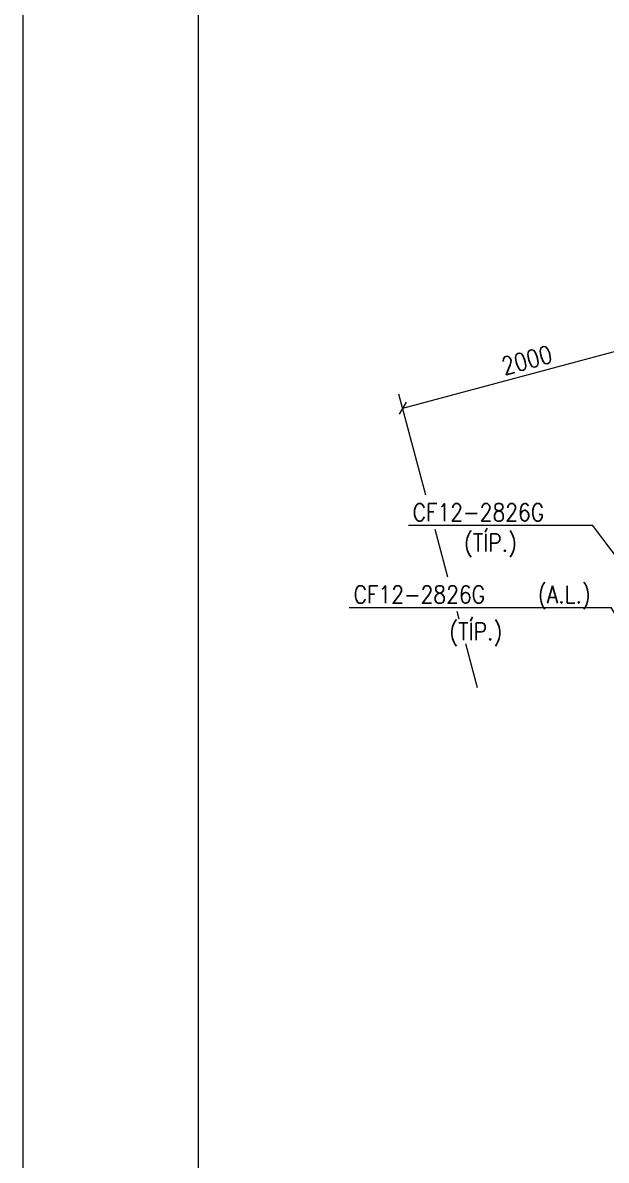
# Model space of a CAD drawing. Header units: millimetres. Extents: x -753 to 90, y 56274 to 56868.
# Drawn here: x -750.5 to -667.3, y 56622.4 to 56784.7 of the extents above; entities that cross this region are included whole.
import ezdxf

# ---------------------------------------------------------------- set-up
doc = ezdxf.new("R2010")
doc.units = ezdxf.units.MM
doc.linetypes.add('XKITLINE00', pattern=[0])
for name, color, linetype, lineweight in [('Cota', 4, 'Continuous', 0), ('Outro tipo de objeto', 7, 'Continuous', 0), ('Texto', 7, 'Continuous', 0)]:
    doc.layers.add(name, color=color, linetype=linetype, lineweight=lineweight)
doc.styles.add('ROMANS', font='romans__.ttf')

# ---------------------------------------------------------------- blocks, each defined once
blk = doc.blocks.new('*A2178')
at = {"layer": 'Cota', "color": 7, "linetype": 'XKITLINE00', "lineweight": 0}
for p, q in [((-638.85, 56669.76), (-658.23, 56742.07)), ((-657.2, 56740.96), (-658.2, 56739.23)), ((-696.34, 56729.74), (-657.7, 56740.09)), ((-693.02, 56717.34), (-696.87, 56731.72)), ((-695.84, 56730.6), (-696.84, 56728.87)), ((-689.88, 56705.62), (-691.71, 56712.44)), ((-688.27, 56699.63), (-688.57, 56700.72)), ((-685.65, 56689.84), (-687.34, 56696.13))]:
    blk.add_line(p, q, dxfattribs=at)
at = {"layer": 'Cota', "color": 3}
for p in [(-657.7, 56740.09), (-696.34, 56729.74)]:
    blk.add_point(p, dxfattribs=at)
at = {"layer": 'Cota', "color": 3, "style": 'ROMANS', "width": 0.85}
blk.add_text('2000', height=2.5, rotation=15, dxfattribs=at).set_placement((-681.83, 56734.45))
blk = doc.blocks.new('*A2179')
at = {"layer": 'Texto', "color": 3, "style": 'ROMANS', "width": 0.85}
blk.add_text('(TÍP.)', height=2.5, dxfattribs=at).set_placement((-689.68, 56696.63))
blk = doc.blocks.new('*A2180')
at = {"layer": 'Texto', "color": 3, "style": 'ROMANS', "width": 0.85}
blk.add_text('(TÍP.)', height=2.5, dxfattribs=at).set_placement((-687.59, 56709.3))
blk = doc.blocks.new('*A2181')
at = {"layer": 'Texto', "color": 7, "linetype": 'XKITLINE00', "lineweight": 0}
for p in [(-695.52, 56713.04), (-655, 56694.12)]:
    blk.add_line(p, (-669.29, 56713.04), dxfattribs=at)
at = {"layer": 'Texto', "color": 4, "style": 'ROMANS', "width": 0.85}
blk.add_text('CF12-2826G', height=2.5, dxfattribs=at).set_placement((-694.92, 56713.64))
blk = doc.blocks.new('*A2182')
at = {"layer": 'Texto', "color": 7, "linetype": 'XKITLINE00', "lineweight": 0}
for p in [(-703.95, 56701.32), (-655.98, 56683.49)]:
    blk.add_line(p, (-666.59, 56701.32), dxfattribs=at)
at = {"layer": 'Texto', "color": 4, "style": 'ROMANS', "width": 0.85}
for s, p in [('(A.L.)', (-677.07, 56701.92)), ('CF12-2826G', (-703.35, 56701.92))]:
    blk.add_text(s, height=2.5, dxfattribs=at).set_placement(p)

msp = doc.modelspace()

# ---------------------------------------------------------------- linework, layer by layer
at = {"layer": 'Outro tipo de objeto', "color": 7, "linetype": 'XKITLINE00', "lineweight": 0}
msp.add_line((-750.52, 56867.72), (-750.52, 56273.71), dxfattribs=at)
at = {"layer": 'Outro tipo de objeto', "color": 6, "linetype": 'XKITLINE00', "lineweight": 0}
msp.add_line((-725.52, 56857.72), (-725.52, 56283.71), dxfattribs=at)

# ---------------------------------------------------------------- block references
at = {"lineweight": 0}
for name in ['*A2178', '*A2181', '*A2180', '*A2182', '*A2179']:
    msp.add_blockref(name, (0, 0), dxfattribs=at)

doc.saveas('drawing.dxf')
